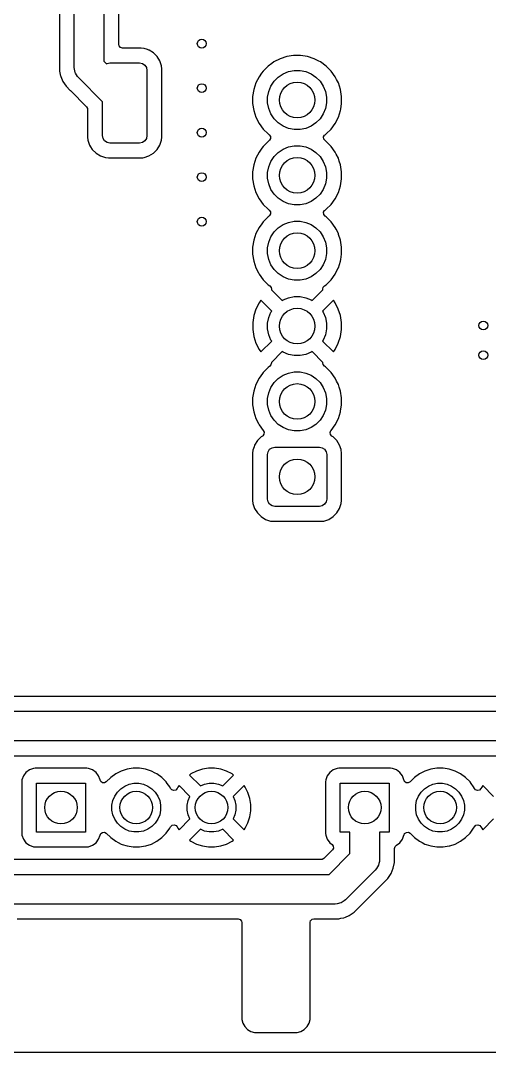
# Model space of a CAD drawing. Extents: x 103 to 241, y -131 to -73.
# Drawn here: x 134.39 to 150.2, y -131.5 to -96.72 of the extents above; entities that cross this region are included whole.
import ezdxf

# ---------------------------------------------------------------- set-up
doc = ezdxf.new("R2010")
doc.units = 0
doc.layers.add('BLACK', color=7, linetype='CONTINUOUS')

msp = doc.modelspace()

# ---------------------------------------------------------------- linework, layer by layer
at = {"layer": 'BLACK', "linetype": 'CONTINUOUS'}
for p, q in [((136.2, -98.3), (136.2, -95.593819)), ((137.2, -95.593819), (137.2, -98.092893)), ((135.6995, -95.949896), (135.6995, -98.398541)), ((137.7005, -97.5255), (137.7005, -95.949896)), ((137.711706, -97.577011), (137.7005, -97.5255)), ((137.757461, -97.629815), (137.711706, -97.577011)), ((137.8245, -97.6495), (137.757461, -97.629815)), ((138.450009, -97.6495), (137.8245, -97.6495)), ((138.450016, -97.6495), (138.450009, -97.6495)), ((138.552795, -97.66), (138.450016, -97.6495)), ((138.552797, -97.660001), (138.552795, -97.66)), ((138.671055, -97.699188), (138.552797, -97.660001)), ((138.719331, -97.715185), (138.671055, -97.699188)), ((138.719336, -97.715187), (138.719331, -97.715185)), ((138.728173, -97.720638), (138.719336, -97.715187)), ((138.868656, -97.807288), (138.728173, -97.720638)), ((138.992712, -97.931344), (138.868656, -97.807288)), ((139.084814, -98.080666), (138.992712, -97.931344)), ((143.141495, -98.009431), (142.931058, -98.116655)), ((143.366123, -97.936444), (143.141495, -98.009431)), ((143.599395, -97.899498), (143.366123, -97.936444)), ((143.5994, -97.899498), (143.599395, -97.899498)), ((143.835584, -97.899498), (143.5994, -97.899498)), ((143.835589, -97.899498), (143.835584, -97.899498)), ((144.06886, -97.936444), (143.835589, -97.899498)), ((144.293488, -98.009431), (144.06886, -97.936444)), ((144.455003, -98.091728), (144.293488, -98.009431)), ((135.6995, -98.398541), (135.704472, -98.423535)), ((136.204277, -98.365247), (136.2, -98.3)), ((136.204277, -98.365263), (136.204277, -98.365247)), ((136.233317, -98.473642), (136.204277, -98.365263)), ((137.2, -98.092893), (137.287428, -98.180322)), ((137.287428, -98.180322), (137.304329, -98.16903)), ((137.304329, -98.16903), (137.4, -98.15)), ((137.4, -98.15), (138.4, -98.15)), ((138.4, -98.15), (138.495671, -98.16903)), ((138.495671, -98.16903), (138.576777, -98.223223)), ((138.576777, -98.223223), (138.63097, -98.304329)), ((138.63097, -98.304329), (138.65, -98.4)), ((138.65, -98.4), (138.65, -100.6)), ((139.139999, -98.247203), (139.084814, -98.080666)), ((139.150499, -98.349992), (139.139999, -98.247203)), ((139.150499, -99.2819), (139.150499, -98.349992)), ((142.739979, -98.255483), (142.572977, -98.422485)), ((142.73998, -98.255483), (142.739979, -98.255483)), ((142.739982, -98.255481), (142.73998, -98.255483)), ((142.858551, -98.169335), (142.739982, -98.255481)), ((142.931058, -98.116655), (142.858551, -98.169335)), ((143.427207, -98.443058), (143.619475, -98.404813)), ((143.619475, -98.404813), (143.815509, -98.404813)), ((143.815509, -98.404813), (144.007777, -98.443058)), ((144.503925, -98.116655), (144.455003, -98.091728)), ((144.695002, -98.255481), (144.503925, -98.116655)), ((144.862009, -98.422488), (144.695002, -98.255481)), ((135.704472, -98.423535), (135.737949, -98.591836)), ((135.737949, -98.591836), (135.741538, -98.6005)), ((135.741538, -98.6005), (135.745719, -98.610596)), ((135.745719, -98.610596), (135.745721, -98.610601)), ((135.745721, -98.610601), (135.813366, -98.773911)), ((136.23806, -98.491342), (136.233317, -98.473642)), ((136.303323, -98.604381), (136.23806, -98.491342)), ((136.303338, -98.604396), (136.303323, -98.604381)), ((136.346447, -98.653553), (136.303338, -98.604396)), ((137.15, -99.457106), (136.346447, -98.653553)), ((142.434149, -98.613564), (142.326925, -98.824001)), ((142.520492, -98.494724), (142.434149, -98.613564)), ((142.572975, -98.422488), (142.520492, -98.494724)), ((142.572977, -98.422486), (142.572975, -98.422488)), ((142.572977, -98.422485), (142.572977, -98.422486)), ((142.944482, -98.765605), (143.083099, -98.626988)), ((143.083099, -98.626988), (143.246095, -98.518077)), ((143.246095, -98.518077), (143.427207, -98.443058)), ((144.007777, -98.443058), (144.188889, -98.518077)), ((144.188889, -98.518077), (144.351885, -98.626988)), ((144.351885, -98.626988), (144.490502, -98.765605)), ((145.000835, -98.613565), (144.862009, -98.422488)), ((145.049177, -98.708442), (145.000835, -98.613565)), ((145.108058, -98.824001), (145.049177, -98.708442)), ((135.813366, -98.773911), (135.813371, -98.77392)), ((135.813371, -98.77392), (135.922859, -98.93778)), ((135.922859, -98.93778), (135.92286, -98.937781)), ((135.92286, -98.937781), (135.922861, -98.937782)), ((135.922861, -98.937782), (136.062218, -99.077139)), ((136.062218, -99.077139), (136.062219, -99.077139)), ((136.062219, -99.077139), (136.069286, -99.084206)), ((136.069286, -99.084206), (136.069285, -99.084206)), ((136.069285, -99.084206), (136.069288, -99.084208)), ((136.069288, -99.084208), (136.613182, -99.628103)), ((142.253938, -99.048629), (142.216992, -99.2819)), ((142.326925, -98.824001), (142.253938, -99.048629)), ((142.760552, -99.109713), (142.835571, -98.928601)), ((142.835571, -98.928601), (142.944482, -98.765605)), ((144.490502, -98.765605), (144.599413, -98.928601)), ((144.599413, -98.928601), (144.674432, -99.109713)), ((145.108058, -98.824003), (145.108058, -98.824001)), ((145.10806, -98.824006), (145.108058, -98.824003)), ((145.143728, -98.933781), (145.10806, -98.824006)), ((145.181045, -99.048629), (145.143728, -98.933781)), ((145.217992, -99.2819), (145.181045, -99.048629)), ((139.1505, -100.650009), (139.150499, -99.2819)), ((142.216992, -99.2819), (142.216992, -99.518095)), ((142.722307, -99.301981), (142.760552, -99.109713)), ((142.722307, -99.498015), (142.722307, -99.301981)), ((144.674432, -99.109713), (144.712677, -99.301981)), ((144.712677, -99.301981), (144.712677, -99.498015)), ((145.217992, -99.518095), (145.217992, -99.2819)), ((136.613182, -99.628103), (136.646666, -99.689424)), ((136.646666, -99.689424), (136.6495, -99.715782)), ((136.6495, -99.715782), (136.6495, -100.650001)), ((137.15, -100.6), (137.15, -99.457106)), ((142.216992, -99.518095), (142.253938, -99.751366)), ((142.253938, -99.751366), (142.326925, -99.975994)), ((142.760552, -99.690283), (142.722307, -99.498015)), ((142.835571, -99.871395), (142.760552, -99.690283)), ((144.674432, -99.690283), (144.599413, -99.871395)), ((144.712677, -99.498015), (144.674432, -99.690283)), ((145.10806, -99.97599), (145.181045, -99.751366)), ((145.181045, -99.751366), (145.187888, -99.70816)), ((145.187888, -99.70816), (145.217992, -99.518095)), ((142.326925, -99.975994), (142.434149, -100.186431)), ((142.944482, -100.034391), (142.835571, -99.871395)), ((143.083099, -100.173008), (142.944482, -100.034391)), ((144.490502, -100.034391), (144.351885, -100.173008)), ((144.599413, -99.871395), (144.490502, -100.034391)), ((145.000835, -100.186431), (145.10806, -99.97599)), ((142.434149, -100.186431), (142.572975, -100.377508)), ((142.572975, -100.377508), (142.739982, -100.544515)), ((143.246095, -100.281919), (143.083099, -100.173008)), ((143.427207, -100.356938), (143.246095, -100.281919)), ((143.619475, -100.395183), (143.427207, -100.356938)), ((143.815509, -100.395183), (143.619475, -100.395183)), ((144.007777, -100.356938), (143.815509, -100.395183)), ((144.188889, -100.281919), (144.007777, -100.356938)), ((144.351885, -100.173008), (144.188889, -100.281919)), ((144.695002, -100.544515), (144.862009, -100.377508)), ((144.862009, -100.377508), (145.000835, -100.186431)), ((136.6495, -100.650001), (136.649501, -100.650019)), ((136.649501, -100.650019), (136.66, -100.752796)), ((136.66, -100.752796), (136.660001, -100.752799)), ((136.660001, -100.752799), (136.715185, -100.919331)), ((137.16903, -100.695671), (137.15, -100.6)), ((137.223223, -100.776777), (137.16903, -100.695671)), ((137.304329, -100.83097), (137.223223, -100.776777)), ((137.4, -100.85), (137.304329, -100.83097)), ((138.495671, -100.83097), (138.4, -100.85)), ((138.576777, -100.776777), (138.495671, -100.83097)), ((138.63097, -100.695671), (138.576777, -100.776777)), ((138.65, -100.6), (138.63097, -100.695671)), ((139.084814, -100.919334), (139.139999, -100.752797)), ((139.139999, -100.752797), (139.1505, -100.650009)), ((142.739985, -100.795484), (142.572983, -100.962486)), ((142.739982, -100.544515), (142.774622, -100.569683)), ((142.739991, -100.795479), (142.739985, -100.795484)), ((142.774624, -100.770316), (142.739991, -100.795479)), ((142.774622, -100.569683), (142.817287, -100.625012)), ((142.79066, -100.756421), (142.774624, -100.770316)), ((142.823266, -100.694626), (142.79066, -100.756421)), ((142.817287, -100.625012), (142.823266, -100.694626)), ((144.611722, -100.645371), (144.644327, -100.583576)), ((144.617701, -100.714985), (144.611722, -100.645371)), ((144.660366, -100.770313), (144.617701, -100.714985)), ((144.644327, -100.583576), (144.66036, -100.569683)), ((144.66036, -100.569683), (144.695002, -100.544515)), ((144.695008, -100.795482), (144.660366, -100.770313)), ((144.862015, -100.962489), (144.695008, -100.795482)), ((136.715185, -100.919331), (136.715187, -100.919336)), ((136.715187, -100.919336), (136.750069, -100.975888)), ((136.750069, -100.975888), (136.807288, -101.068656)), ((136.807288, -101.068656), (136.931344, -101.192712)), ((136.931344, -101.192712), (137.080666, -101.284814)), ((138.4, -100.85), (137.4, -100.85)), ((138.719334, -101.284814), (138.868656, -101.192712)), ((138.868656, -101.192712), (138.992712, -101.068656)), ((138.992712, -101.068656), (139.084814, -100.919334)), ((142.434155, -101.153565), (142.326931, -101.364002)), ((142.527282, -101.025388), (142.434155, -101.153565)), ((142.572981, -100.962489), (142.527282, -101.025388)), ((142.572983, -100.962487), (142.572981, -100.962489)), ((142.572983, -100.962486), (142.572983, -100.962487)), ((142.944488, -101.305606), (143.083105, -101.166989)), ((143.083105, -101.166989), (143.246101, -101.058078)), ((143.246101, -101.058078), (143.427213, -100.983059)), ((143.427213, -100.983059), (143.619481, -100.944814)), ((143.619481, -100.944814), (143.815515, -100.944814)), ((143.815515, -100.944814), (144.007783, -100.983059)), ((144.007783, -100.983059), (144.188895, -101.058078)), ((144.188895, -101.058078), (144.351891, -101.166989)), ((144.351891, -101.166989), (144.490508, -101.305606)), ((145.000841, -101.153566), (144.862015, -100.962489)), ((145.037433, -101.225382), (145.000841, -101.153566)), ((137.080666, -101.284814), (137.247203, -101.339999)), ((137.247203, -101.339999), (137.349991, -101.3505)), ((137.349991, -101.3505), (138.450008, -101.350499)), ((138.450008, -101.350499), (138.450016, -101.350498)), ((138.450016, -101.350498), (138.450019, -101.350498)), ((138.450019, -101.350498), (138.506302, -101.344748)), ((138.506302, -101.344748), (138.552797, -101.339999)), ((138.552797, -101.339999), (138.719334, -101.284814)), ((142.326931, -101.364002), (142.253944, -101.58863)), ((142.760558, -101.649714), (142.835577, -101.468602)), ((142.835577, -101.468602), (142.944488, -101.305606)), ((144.490508, -101.305606), (144.599419, -101.468602)), ((144.599419, -101.468602), (144.674438, -101.649714)), ((145.108064, -101.364002), (145.037433, -101.225382)), ((145.108064, -101.364004), (145.108064, -101.364002)), ((145.108066, -101.364007), (145.108064, -101.364004)), ((145.139891, -101.461953), (145.108066, -101.364007)), ((145.181051, -101.58863), (145.139891, -101.461953)), ((142.253944, -101.58863), (142.216998, -101.821901)), ((142.216998, -101.821901), (142.216998, -102.058096)), ((142.722313, -101.841982), (142.760558, -101.649714)), ((142.722313, -102.038016), (142.722313, -101.841982)), ((144.674438, -101.649714), (144.712683, -101.841982)), ((144.712683, -101.841982), (144.712683, -102.038016)), ((145.217998, -101.821901), (145.181051, -101.58863)), ((145.217998, -102.058096), (145.217998, -101.821901)), ((142.216998, -102.058096), (142.253944, -102.291367)), ((142.760558, -102.230284), (142.722313, -102.038016)), ((142.835577, -102.411396), (142.760558, -102.230284)), ((144.674438, -102.230284), (144.599419, -102.411396)), ((144.712683, -102.038016), (144.674438, -102.230284)), ((145.181051, -102.291367), (145.217998, -102.058096)), ((142.253944, -102.291367), (142.326931, -102.515995)), ((142.326931, -102.515995), (142.434155, -102.726432)), ((142.944488, -102.574392), (142.835577, -102.411396)), ((143.083105, -102.713009), (142.944488, -102.574392)), ((144.490508, -102.574392), (144.351891, -102.713009)), ((144.599419, -102.411396), (144.490508, -102.574392)), ((145.000841, -102.726432), (145.108066, -102.515991)), ((145.108066, -102.515991), (145.181051, -102.291367)), ((142.434155, -102.726432), (142.572981, -102.917509)), ((142.572981, -102.917509), (142.739988, -103.084516)), ((143.246101, -102.82192), (143.083105, -102.713009)), ((143.427213, -102.896939), (143.246101, -102.82192)), ((143.619481, -102.935184), (143.427213, -102.896939)), ((144.007783, -102.896939), (143.815515, -102.935184)), ((144.188895, -102.82192), (144.007783, -102.896939)), ((144.351891, -102.713009), (144.188895, -102.82192)), ((144.695008, -103.084516), (144.862015, -102.917509)), ((144.862015, -102.917509), (145.000841, -102.726432)), ((142.739988, -103.084516), (142.774624, -103.109681)), ((142.774624, -103.109681), (142.817289, -103.16501)), ((142.823268, -103.234624), (142.790662, -103.296419)), ((142.817289, -103.16501), (142.823268, -103.234624)), ((143.815515, -102.935184), (143.619481, -102.935184)), ((144.611726, -103.185373), (144.644332, -103.123578)), ((144.617705, -103.254986), (144.611726, -103.185373)), ((144.660369, -103.310316), (144.617705, -103.254986)), ((144.644332, -103.123578), (144.660367, -103.109683)), ((144.660367, -103.109683), (144.695008, -103.084516)), ((142.524907, -103.568656), (142.434154, -103.693565)), ((142.57298, -103.502489), (142.524907, -103.568656)), ((142.572982, -103.502487), (142.57298, -103.502489)), ((142.739984, -103.335484), (142.572982, -103.502486)), ((142.572982, -103.502486), (142.572982, -103.502487)), ((142.73999, -103.335479), (142.739984, -103.335484)), ((142.774626, -103.310314), (142.73999, -103.335479)), ((142.790662, -103.296419), (142.774626, -103.310314)), ((143.083104, -103.706989), (143.2461, -103.598078)), ((143.2461, -103.598078), (143.427212, -103.523059)), ((143.427212, -103.523059), (143.61948, -103.484814)), ((143.61948, -103.484814), (143.815514, -103.484814)), ((143.815514, -103.484814), (144.007782, -103.523059)), ((144.007782, -103.523059), (144.188894, -103.598078)), ((144.188894, -103.598078), (144.35189, -103.706989)), ((144.695007, -103.335482), (144.660369, -103.310316)), ((144.862014, -103.502489), (144.695007, -103.335482)), ((145.00084, -103.693566), (144.862014, -103.502489)), ((142.32693, -103.904002), (142.253943, -104.12863)), ((142.434154, -103.693565), (142.32693, -103.904002)), ((142.835576, -104.008602), (142.944487, -103.845606)), ((142.944487, -103.845606), (143.083104, -103.706989)), ((144.35189, -103.706989), (144.490507, -103.845606)), ((144.490507, -103.845606), (144.599418, -104.008602)), ((145.029604, -103.750019), (145.00084, -103.693566)), ((145.108063, -103.904002), (145.029604, -103.750019)), ((145.108063, -103.904004), (145.108063, -103.904002)), ((145.108065, -103.904007), (145.108063, -103.904004)), ((145.116947, -103.931344), (145.108065, -103.904007)), ((145.18105, -104.12863), (145.116947, -103.931344)), ((142.253943, -104.12863), (142.216997, -104.361901)), ((142.722312, -104.381982), (142.760557, -104.189714)), ((142.760557, -104.189714), (142.835576, -104.008602)), ((144.599418, -104.008602), (144.674437, -104.189714)), ((144.674437, -104.189714), (144.712682, -104.381982)), ((145.217997, -104.361901), (145.18105, -104.12863)), ((142.216997, -104.361901), (142.216997, -104.598096)), ((142.216997, -104.598096), (142.253943, -104.831367)), ((142.722312, -104.578016), (142.722312, -104.381982)), ((142.760557, -104.770284), (142.722312, -104.578016)), ((144.712682, -104.578016), (144.674437, -104.770284)), ((144.712682, -104.381982), (144.712682, -104.578016)), ((145.189645, -104.777103), (145.217997, -104.598096)), ((145.217997, -104.598096), (145.217997, -104.361901)), ((142.253943, -104.831367), (142.32693, -105.055995)), ((142.835576, -104.951396), (142.760557, -104.770284)), ((142.944487, -105.114392), (142.835576, -104.951396)), ((144.599418, -104.951396), (144.490507, -105.114392)), ((144.674437, -104.770284), (144.599418, -104.951396)), ((145.108065, -105.055991), (145.18105, -104.831367)), ((145.18105, -104.831367), (145.189645, -104.777103)), ((142.32693, -105.055995), (142.4123, -105.223541)), ((142.4123, -105.223541), (142.434154, -105.266432)), ((142.434154, -105.266432), (142.57298, -105.457509)), ((143.083104, -105.253009), (142.944487, -105.114392)), ((143.2461, -105.36192), (143.083104, -105.253009)), ((143.427212, -105.436939), (143.2461, -105.36192)), ((144.188894, -105.36192), (144.007782, -105.436939)), ((144.35189, -105.253009), (144.188894, -105.36192)), ((144.490507, -105.114392), (144.35189, -105.253009)), ((144.862014, -105.457509), (145.00084, -105.266432)), ((145.00084, -105.266432), (145.107019, -105.058043)), ((145.107019, -105.058043), (145.108063, -105.055995)), ((145.108063, -105.055994), (145.108065, -105.055991)), ((145.108063, -105.055995), (145.108063, -105.055994)), ((142.57298, -105.457509), (142.739987, -105.624516)), ((142.739987, -105.624516), (142.73999, -105.624518)), ((142.73999, -105.624518), (142.799207, -105.667542)), ((142.799207, -105.667542), (142.841873, -105.722872)), ((143.61948, -105.475184), (143.427212, -105.436939)), ((143.815514, -105.475184), (143.61948, -105.475184)), ((144.007782, -105.436939), (143.815514, -105.475184)), ((144.585043, -105.777596), (144.599407, -105.709219)), ((144.599407, -105.709219), (144.635774, -105.667551)), ((144.635774, -105.667551), (144.695007, -105.624516)), ((144.695007, -105.624516), (144.862014, -105.457509)), ((142.841873, -105.722872), (142.84994, -105.777588)), ((142.84994, -105.777588), (142.848385, -105.79734)), ((142.848385, -105.79734), (143.211943, -106.160898)), ((143.427207, -106.06306), (143.619475, -106.024815)), ((143.619475, -106.024815), (143.815509, -106.024815)), ((143.815509, -106.024815), (144.007777, -106.06306)), ((144.223039, -106.160897), (144.586596, -105.797341)), ((144.586596, -105.797341), (144.585043, -105.777596)), ((142.434576, -106.23383), (142.327389, -106.444197)), ((142.494832, -106.150894), (142.434576, -106.23383)), ((142.85839, -106.514452), (142.494832, -106.150894)), ((143.211943, -106.160898), (143.246095, -106.138079)), ((143.246095, -106.138079), (143.427207, -106.06306)), ((144.007777, -106.06306), (144.188889, -106.138079)), ((144.188889, -106.138079), (144.223039, -106.160897)), ((144.94015, -106.150893), (144.576592, -106.51445)), ((144.94015, -106.150894), (144.94015, -106.150893)), ((145.000406, -106.233828), (144.94015, -106.150894)), ((145.107594, -106.444197), (145.000406, -106.233828)), ((142.254426, -106.668752), (142.217492, -106.901947)), ((142.327389, -106.444197), (142.254426, -106.668752)), ((142.722307, -106.921983), (142.760552, -106.729715)), ((142.760552, -106.729715), (142.835571, -106.548603)), ((142.835571, -106.548603), (142.85839, -106.514452)), ((144.576592, -106.51445), (144.599413, -106.548603)), ((144.599413, -106.548603), (144.674432, -106.729715)), ((144.674432, -106.729715), (144.712677, -106.921983)), ((145.180557, -106.668752), (145.107594, -106.444197)), ((145.217492, -106.901947), (145.180557, -106.668752)), ((142.217492, -106.901947), (142.217492, -107.138052)), ((142.722307, -107.118017), (142.722307, -106.921983)), ((144.712677, -106.921983), (144.712677, -107.118017)), ((145.217492, -107.138052), (145.217492, -106.901947)), ((142.217492, -107.138052), (142.254426, -107.371247)), ((142.254426, -107.371247), (142.327389, -107.595802)), ((142.760552, -107.310285), (142.722307, -107.118017)), ((142.835571, -107.491397), (142.760552, -107.310285)), ((144.674432, -107.310285), (144.599413, -107.491397)), ((144.712677, -107.118017), (144.674432, -107.310285)), ((145.107594, -107.595802), (145.180557, -107.371247)), ((145.180557, -107.371247), (145.217492, -107.138052)), ((142.327389, -107.595802), (142.434579, -107.806174)), ((142.494832, -107.889105), (142.858389, -107.525547)), ((142.858389, -107.525547), (142.835571, -107.491397)), ((144.599413, -107.491397), (144.576593, -107.525548)), ((144.576593, -107.525548), (144.94015, -107.889105)), ((145.00041, -107.806163), (145.107594, -107.595802)), ((142.434579, -107.806174), (142.49483, -107.889104)), ((142.49483, -107.889104), (142.494832, -107.889105)), ((143.211942, -107.8791), (142.848385, -108.242658)), ((143.246095, -107.901921), (143.211942, -107.8791)), ((143.427207, -107.97694), (143.246095, -107.901921)), ((143.619475, -108.015185), (143.427207, -107.97694)), ((143.815509, -108.015185), (143.619475, -108.015185)), ((144.007777, -107.97694), (143.815509, -108.015185)), ((144.188889, -107.901921), (144.007777, -107.97694)), ((144.22304, -107.879101), (144.188889, -107.901921)), ((144.586596, -108.242657), (144.22304, -107.879101)), ((144.94015, -107.889104), (145.000406, -107.806169)), ((144.94015, -107.889105), (144.94015, -107.889104)), ((145.000406, -107.806169), (145.00041, -107.806163)), ((142.739987, -108.415481), (142.572982, -108.582486)), ((142.799209, -108.372454), (142.739987, -108.415481)), ((142.835575, -108.330786), (142.799209, -108.372454)), ((142.84994, -108.262409), (142.835575, -108.330786)), ((142.848385, -108.242658), (142.84994, -108.262409)), ((144.585043, -108.2624), (144.586596, -108.242657)), ((144.593109, -108.317116), (144.585043, -108.2624)), ((144.635774, -108.372446), (144.593109, -108.317116)), ((144.671332, -108.398281), (144.635774, -108.372446)), ((144.695007, -108.415482), (144.671332, -108.398281)), ((144.862014, -108.582489), (144.695007, -108.415482)), ((142.434154, -108.773565), (142.32693, -108.984002)), ((142.54514, -108.620808), (142.434154, -108.773565)), ((142.57298, -108.582489), (142.54514, -108.620808)), ((142.572982, -108.582487), (142.57298, -108.582489)), ((142.572982, -108.582486), (142.572982, -108.582487)), ((142.944487, -108.925606), (143.083104, -108.786989)), ((143.083104, -108.786989), (143.2461, -108.678078)), ((143.2461, -108.678078), (143.427212, -108.603059)), ((143.427212, -108.603059), (143.61948, -108.564814)), ((143.61948, -108.564814), (143.815514, -108.564814)), ((143.815514, -108.564814), (144.007782, -108.603059)), ((144.007782, -108.603059), (144.188894, -108.678078)), ((144.188894, -108.678078), (144.35189, -108.786989)), ((144.35189, -108.786989), (144.490507, -108.925606)), ((145.00084, -108.773566), (144.862014, -108.582489)), ((145.051499, -108.87299), (145.00084, -108.773566)), ((142.32693, -108.984002), (142.253943, -109.20863)), ((142.760557, -109.269714), (142.835576, -109.088602)), ((142.835576, -109.088602), (142.944487, -108.925606)), ((144.490507, -108.925606), (144.599418, -109.088602)), ((144.599418, -109.088602), (144.674437, -109.269714)), ((145.108063, -108.984002), (145.051499, -108.87299)), ((145.108063, -108.984004), (145.108063, -108.984002)), ((145.108065, -108.984007), (145.108063, -108.984004)), ((145.139472, -109.080668), (145.108065, -108.984007)), ((145.18105, -109.20863), (145.139472, -109.080668)), ((142.253943, -109.20863), (142.216997, -109.441901)), ((142.216997, -109.441901), (142.216997, -109.678096)), ((142.722312, -109.461982), (142.760557, -109.269714)), ((142.722312, -109.658016), (142.722312, -109.461982)), ((144.674437, -109.269714), (144.712682, -109.461982)), ((144.712682, -109.461982), (144.712682, -109.658016)), ((145.217997, -109.441901), (145.18105, -109.20863)), ((145.217997, -109.678096), (145.217997, -109.441901)), ((142.216997, -109.678096), (142.253943, -109.911367)), ((142.760557, -109.850284), (142.722312, -109.658016)), ((142.835576, -110.031396), (142.760557, -109.850284)), ((144.674437, -109.850284), (144.599418, -110.031396)), ((144.712682, -109.658016), (144.674437, -109.850284)), ((145.18105, -109.911367), (145.185327, -109.884362)), ((145.185327, -109.884362), (145.217997, -109.678096)), ((142.253943, -109.911367), (142.32693, -110.135995)), ((142.32693, -110.135995), (142.410241, -110.2995)), ((142.944487, -110.194392), (142.835576, -110.031396)), ((143.083104, -110.333009), (142.944487, -110.194392)), ((144.490507, -110.194392), (144.35189, -110.333009)), ((144.599418, -110.031396), (144.490507, -110.194392)), ((145.00084, -110.346432), (145.108065, -110.135991)), ((145.108065, -110.135991), (145.18105, -109.911367)), ((142.410241, -110.2995), (142.434154, -110.346432)), ((142.434154, -110.346432), (142.57298, -110.537509)), ((142.57298, -110.537509), (142.572986, -110.537515)), ((142.572986, -110.537515), (142.576144, -110.541213)), ((142.576144, -110.541213), (142.574361, -110.542735)), ((142.574361, -110.542735), (142.603223, -110.59559)), ((143.2461, -110.44192), (143.083104, -110.333009)), ((143.427212, -110.516939), (143.2461, -110.44192)), ((143.61948, -110.555184), (143.427212, -110.516939)), ((143.815514, -110.555184), (143.61948, -110.555184)), ((144.007782, -110.516939), (143.815514, -110.555184)), ((144.188894, -110.44192), (144.007782, -110.516939)), ((144.35189, -110.333009), (144.188894, -110.44192)), ((144.829894, -110.606575), (144.857738, -110.542493)), ((144.857738, -110.542493), (144.858878, -110.541248)), ((144.858845, -110.54122), (144.862008, -110.537515)), ((144.858878, -110.541248), (144.858845, -110.54122)), ((144.862008, -110.537514), (144.862014, -110.537509)), ((144.862008, -110.537515), (144.862008, -110.537514)), ((144.862014, -110.537509), (145.00084, -110.346432)), ((142.374786, -110.881341), (142.282684, -111.030662)), ((142.498841, -110.757286), (142.374786, -110.881341)), ((142.547155, -110.727486), (142.498841, -110.757286)), ((142.556367, -110.721215), (142.547155, -110.727486)), ((142.598239, -110.665282), (142.556367, -110.721215)), ((142.603223, -110.59559), (142.598239, -110.665282)), ((144.841115, -110.675538), (144.829894, -110.606575)), ((144.887839, -110.727486), (144.841115, -110.675538)), ((144.936152, -110.757286), (144.887839, -110.727486)), ((144.936153, -110.757287), (144.936152, -110.757286)), ((145.060209, -110.881343), (144.936153, -110.757287)), ((145.152311, -111.030665), (145.060209, -110.881343)), ((142.227497, -111.197203), (142.216997, -111.299982)), ((142.227498, -111.197203), (142.227497, -111.197203)), ((142.26379, -111.087681), (142.227498, -111.197202)), ((142.227498, -111.197202), (142.227498, -111.197203)), ((142.282682, -111.030667), (142.26379, -111.087681)), ((142.282684, -111.030662), (142.282682, -111.030667)), ((142.717497, -111.349999), (142.736527, -111.254328)), ((142.736527, -111.254328), (142.79072, -111.173222)), ((142.79072, -111.173222), (142.871826, -111.119029)), ((142.871826, -111.119029), (142.967497, -111.099999)), ((142.967497, -111.099999), (144.467497, -111.099999)), ((144.467497, -111.099999), (144.563168, -111.119029)), ((144.563168, -111.119029), (144.644274, -111.173222)), ((144.644274, -111.173222), (144.698467, -111.254328)), ((144.698467, -111.254328), (144.717497, -111.349999)), ((145.202241, -111.181344), (145.152311, -111.030665)), ((145.207495, -111.197199), (145.202241, -111.181344)), ((145.207496, -111.197202), (145.207495, -111.197199)), ((145.217036, -111.290597), (145.207496, -111.197202)), ((142.216997, -111.299982), (142.216997, -112.9)), ((142.717497, -112.849999), (142.717497, -111.349999)), ((144.717497, -111.349999), (144.717497, -112.849999)), ((145.217996, -111.299991), (145.217036, -111.290597)), ((145.217997, -112.900008), (145.217996, -111.299991)), ((142.216997, -112.9), (142.216998, -112.900017)), ((142.216998, -112.900017), (142.227497, -113.002795)), ((142.227497, -113.002795), (142.227498, -113.002798)), ((142.227498, -113.002798), (142.259874, -113.1005)), ((142.736527, -112.94567), (142.717497, -112.849999)), ((142.79072, -113.026776), (142.736527, -112.94567)), ((144.698467, -112.94567), (144.644274, -113.026776)), ((144.717497, -112.849999), (144.698467, -112.94567)), ((145.152311, -113.169333), (145.207496, -113.002796)), ((145.207496, -113.002796), (145.217997, -112.900008)), ((142.259874, -113.1005), (142.282683, -113.169333)), ((142.282683, -113.169333), (142.374785, -113.318655)), ((142.374785, -113.318655), (142.498841, -113.442711)), ((142.871826, -113.080969), (142.79072, -113.026776)), ((142.967497, -113.099999), (142.871826, -113.080969)), ((144.467497, -113.099999), (142.967497, -113.099999)), ((144.563168, -113.080969), (144.467497, -113.099999)), ((144.644274, -113.026776), (144.563168, -113.080969)), ((144.936153, -113.442711), (145.060209, -113.318655)), ((145.060209, -113.318655), (145.152311, -113.169333)), ((142.498841, -113.442711), (142.648163, -113.534813)), ((142.648163, -113.534813), (142.8147, -113.589998)), ((142.8147, -113.589998), (142.917488, -113.600499)), ((142.917488, -113.600499), (144.517505, -113.600498)), ((144.517505, -113.600498), (144.620294, -113.589998)), ((144.620294, -113.589998), (144.786831, -113.534813)), ((144.786831, -113.534813), (144.936153, -113.442711)), ((153.598541, -119.4995), (130.921459, -119.4995)), ((131.02, -120), (153.5, -120)), ((153.292894, -121), (131.227107, -121)), ((131.485783, -121.5005), (153.034218, -121.5005)), ((134.682664, -121.981206), (134.567455, -122.067452)), ((134.682671, -121.981202), (134.682664, -121.981206)), ((134.817516, -121.930908), (134.682671, -121.981202)), ((134.877123, -121.924501), (134.817516, -121.930908)), ((134.877129, -121.9245), (134.877123, -121.924501)), ((136.622864, -121.9245), (134.877129, -121.9245)), ((136.622873, -121.9245), (136.622864, -121.9245)), ((136.622881, -121.9245), (136.622873, -121.9245)), ((136.622883, -121.924501), (136.622881, -121.9245)), ((136.682483, -121.930908), (136.622883, -121.924501)), ((136.817328, -121.981202), (136.682482, -121.930908)), ((136.682482, -121.930908), (136.682483, -121.930908)), ((136.817335, -121.981206), (136.817328, -121.981202)), ((136.932544, -122.067452), (136.817335, -121.981206)), ((137.781179, -122.021612), (137.595285, -122.11633)), ((137.97961, -121.957137), (137.781179, -122.021612)), ((138.185676, -121.9245), (137.97961, -121.957137)), ((138.185681, -121.9245), (138.185676, -121.9245)), ((138.394319, -121.9245), (138.185681, -121.9245)), ((138.394324, -121.9245), (138.394319, -121.9245)), ((138.600389, -121.957137), (138.394324, -121.9245)), ((138.79882, -122.021612), (138.600389, -121.957137)), ((138.930687, -122.088802), (138.79882, -122.021612)), ((140.321372, -122.022075), (140.135552, -122.116757)), ((140.519727, -121.957626), (140.321372, -122.022075)), ((140.725721, -121.925), (140.519727, -121.957626)), ((140.934279, -121.925), (140.725721, -121.925)), ((141.140272, -121.957626), (140.934279, -121.925)), ((141.338627, -122.022075), (141.140272, -121.957626)), ((141.524451, -122.116759), (141.338627, -122.022075)), ((144.932664, -121.981206), (144.817455, -122.067452)), ((144.932671, -121.981202), (144.932664, -121.981206)), ((145.067516, -121.930908), (144.932671, -121.981202)), ((145.127123, -121.924501), (145.067516, -121.930908)), ((145.127129, -121.9245), (145.127123, -121.924501)), ((146.872864, -121.9245), (145.127129, -121.9245)), ((146.872873, -121.9245), (146.872864, -121.9245)), ((146.872881, -121.9245), (146.872873, -121.9245)), ((146.872883, -121.924501), (146.872881, -121.9245)), ((146.932483, -121.930908), (146.872883, -121.924501)), ((147.067328, -121.981202), (146.932482, -121.930908)), ((146.932482, -121.930908), (146.932483, -121.930908)), ((147.067335, -121.981206), (147.067328, -121.981202)), ((147.182544, -122.067452), (147.067335, -121.981206)), ((148.031179, -122.021612), (147.845285, -122.11633)), ((148.22961, -121.957137), (148.031179, -122.021612)), ((148.435676, -121.9245), (148.22961, -121.957137)), ((148.435681, -121.9245), (148.435676, -121.9245)), ((148.644319, -121.9245), (148.435681, -121.9245)), ((148.644324, -121.9245), (148.644319, -121.9245)), ((148.850389, -121.957137), (148.644324, -121.9245)), ((149.04882, -122.021612), (148.850389, -121.957137)), ((149.180687, -122.088802), (149.04882, -122.021612)), ((134.424501, -122.377116), (134.4245, -122.377135)), ((134.4245, -122.377135), (134.4245, -124.12287)), ((134.430908, -122.317517), (134.424501, -122.377116)), ((134.481202, -122.182671), (134.430908, -122.317517)), ((134.481206, -122.182664), (134.481202, -122.182671)), ((134.567452, -122.067455), (134.481206, -122.182664)), ((134.567455, -122.067452), (134.567452, -122.067455)), ((136.932547, -122.067455), (136.932544, -122.067452)), ((137.018793, -122.182664), (136.932547, -122.067455)), ((137.018797, -122.182671), (137.018793, -122.182664)), ((137.069092, -122.31752), (137.018797, -122.182671)), ((137.070876, -122.325068), (137.069092, -122.31752)), ((137.073515, -122.324444), (137.070876, -122.325068)), ((137.092478, -122.372662), (137.073515, -122.324444)), ((137.148411, -122.414534), (137.092478, -122.372662)), ((137.279426, -122.386034), (137.218103, -122.419518)), ((137.426496, -122.238964), (137.279426, -122.386034)), ((137.595285, -122.11633), (137.426496, -122.238964)), ((138.984714, -122.11633), (138.930687, -122.088802)), ((139.153505, -122.238965), (138.984714, -122.11633)), ((139.301035, -122.386495), (139.153505, -122.238965)), ((139.337334, -122.436456), (139.301035, -122.386495)), ((140.135552, -122.116757), (140.08618, -122.152627)), ((140.08618, -122.152627), (140.451613, -122.518059)), ((141.208386, -122.518059), (141.573819, -122.152627)), ((141.573819, -122.152627), (141.524451, -122.116759)), ((144.674501, -122.377116), (144.6745, -122.377135)), ((144.6745, -122.377135), (144.6745, -124.12287)), ((144.680908, -122.317517), (144.674501, -122.377116)), ((144.731202, -122.182671), (144.680908, -122.317517)), ((144.731206, -122.182664), (144.731202, -122.182671)), ((144.817452, -122.067455), (144.731206, -122.182664)), ((144.817455, -122.067452), (144.817452, -122.067455)), ((147.182547, -122.067455), (147.182544, -122.067452)), ((147.268793, -122.182664), (147.182547, -122.067455)), ((147.268797, -122.182671), (147.268793, -122.182664)), ((147.319092, -122.31752), (147.268797, -122.182671)), ((147.320876, -122.325068), (147.319092, -122.31752)), ((147.323515, -122.324444), (147.320876, -122.325068)), ((147.342478, -122.372662), (147.323515, -122.324444)), ((147.398411, -122.414534), (147.342478, -122.372662)), ((147.529426, -122.386034), (147.468103, -122.419518)), ((147.676496, -122.238964), (147.529426, -122.386034)), ((147.845285, -122.11633), (147.676496, -122.238964)), ((149.234714, -122.11633), (149.180687, -122.088802)), ((149.403505, -122.238965), (149.234714, -122.11633)), ((149.551035, -122.386495), (149.403505, -122.238965)), ((149.587334, -122.436456), (149.551035, -122.386495)), ((134.925, -124.075), (134.925, -122.425)), ((134.925, -122.425), (136.575, -122.425)), ((136.575, -122.425), (136.575, -124.075)), ((137.218103, -122.419518), (137.148411, -122.414534)), ((137.562415, -122.861098), (137.652266, -122.726626)), ((137.652266, -122.726626), (137.766626, -122.612266)), ((137.766626, -122.612266), (137.901098, -122.522415)), ((137.901098, -122.522415), (138.050515, -122.460524)), ((138.050515, -122.460524), (138.209136, -122.428973)), ((138.209136, -122.428973), (138.370864, -122.428973)), ((138.370864, -122.428973), (138.529485, -122.460524)), ((138.529485, -122.460524), (138.678902, -122.522415)), ((138.678902, -122.522415), (138.813374, -122.612266)), ((138.813374, -122.612266), (138.927734, -122.726626)), ((138.927734, -122.726626), (139.017585, -122.861098)), ((139.423671, -122.555287), (139.337334, -122.436456)), ((139.449796, -122.606561), (139.423671, -122.555287)), ((139.488834, -122.651615), (139.449796, -122.606561)), ((139.554969, -122.674153), (139.488834, -122.651615)), ((139.62279, -122.657358), (139.554969, -122.674153)), ((139.670765, -122.606563), (139.62279, -122.657358)), ((139.696755, -122.555555), (139.670765, -122.606563)), ((139.732627, -122.50618), (139.696755, -122.555555)), ((140.098059, -122.871612), (139.732627, -122.50618)), ((140.451613, -122.518059), (140.590515, -122.460524)), ((140.590515, -122.460524), (140.749136, -122.428973)), ((140.749136, -122.428973), (140.910864, -122.428973)), ((140.910864, -122.428973), (141.069485, -122.460524)), ((141.069485, -122.460524), (141.208386, -122.518059)), ((141.927371, -122.506179), (141.561939, -122.87161)), ((141.927372, -122.50618), (141.927371, -122.506179)), ((141.963236, -122.555543), (141.927372, -122.50618)), ((141.963244, -122.555556), (141.963236, -122.555543)), ((142.057924, -122.741372), (141.963244, -122.555556)), ((142.122373, -122.939727), (142.057924, -122.741372)), ((145.175, -124.075), (145.175, -122.425)), ((145.175, -122.425), (146.825, -122.425)), ((146.825, -122.425), (146.825, -124.075)), ((147.468103, -122.419518), (147.398411, -122.414534)), ((147.812415, -122.861098), (147.902266, -122.726626)), ((147.902266, -122.726626), (148.016626, -122.612266)), ((148.016626, -122.612266), (148.151098, -122.522415)), ((148.151098, -122.522415), (148.300515, -122.460524)), ((148.300515, -122.460524), (148.459136, -122.428973)), ((148.459136, -122.428973), (148.620864, -122.428973)), ((148.620864, -122.428973), (148.779485, -122.460524)), ((148.779485, -122.460524), (148.928902, -122.522415)), ((148.928902, -122.522415), (149.063374, -122.612266)), ((149.063374, -122.612266), (149.177734, -122.726626)), ((149.177734, -122.726626), (149.267585, -122.861098)), ((149.673671, -122.555287), (149.587334, -122.436456)), ((149.699796, -122.606561), (149.673671, -122.555287)), ((149.738834, -122.651615), (149.699796, -122.606561)), ((149.804969, -122.674153), (149.738834, -122.651615)), ((149.87279, -122.657358), (149.804969, -122.674153)), ((149.920765, -122.606563), (149.87279, -122.657358)), ((149.946755, -122.555555), (149.920765, -122.606563)), ((149.982627, -122.50618), (149.946755, -122.555555)), ((150.348059, -122.871612), (149.982627, -122.50618)), ((137.468973, -123.169136), (137.500524, -123.010515)), ((137.500524, -123.010515), (137.562415, -122.861098)), ((139.017585, -122.861098), (139.079476, -123.010515)), ((139.079476, -123.010515), (139.111027, -123.169136)), ((140.008973, -123.169136), (140.040524, -123.010515)), ((140.040524, -123.010515), (140.098059, -122.871612)), ((141.561939, -122.87161), (141.619476, -123.010515)), ((141.619476, -123.010515), (141.651027, -123.169136)), ((142.155, -123.14572), (142.122373, -122.939727)), ((147.718973, -123.169136), (147.750524, -123.010515)), ((147.750524, -123.010515), (147.812415, -122.861098)), ((149.267585, -122.861098), (149.329476, -123.010515)), ((149.329476, -123.010515), (149.361027, -123.169136)), ((137.468973, -123.330864), (137.468973, -123.169136)), ((137.500524, -123.489485), (137.468973, -123.330864)), ((139.111027, -123.330864), (139.079476, -123.489485)), ((139.111027, -123.169136), (139.111027, -123.330864)), ((140.008973, -123.330864), (140.008973, -123.169136)), ((140.040524, -123.489485), (140.008973, -123.330864)), ((141.651027, -123.330864), (141.619476, -123.489485)), ((141.651027, -123.169136), (141.651027, -123.330864)), ((142.122373, -123.560272), (142.155, -123.354279)), ((142.155, -123.354279), (142.155, -123.14572)), ((147.718973, -123.330864), (147.718973, -123.169136)), ((147.750524, -123.489485), (147.718973, -123.330864)), ((149.361027, -123.330864), (149.329476, -123.489485)), ((149.361027, -123.169136), (149.361027, -123.330864)), ((137.562415, -123.638902), (137.500524, -123.489485)), ((137.652266, -123.773374), (137.562415, -123.638902)), ((137.766626, -123.887734), (137.652266, -123.773374)), ((138.927734, -123.773374), (138.813374, -123.887734)), ((139.017585, -123.638902), (138.927734, -123.773374)), ((139.079476, -123.489485), (139.017585, -123.638902)), ((139.732627, -123.993819), (140.098059, -123.628386)), ((140.098059, -123.628386), (140.040524, -123.489485)), ((141.619476, -123.489485), (141.56194, -123.628387)), ((141.56194, -123.628387), (141.927371, -123.993818)), ((141.96324, -123.944451), (142.057924, -123.758627)), ((142.057924, -123.758627), (142.122373, -123.560272)), ((147.812415, -123.638902), (147.750524, -123.489485)), ((147.902266, -123.773374), (147.812415, -123.638902)), ((148.016626, -123.887734), (147.902266, -123.773374)), ((149.177734, -123.773374), (149.063374, -123.887734)), ((149.267585, -123.638902), (149.177734, -123.773374)), ((149.329476, -123.489485), (149.267585, -123.638902)), ((149.982627, -123.993819), (150.348059, -123.628386)), ((134.4245, -124.12287), (134.424501, -124.122876)), ((134.424501, -124.122876), (134.430908, -124.182483)), ((136.575, -124.075), (134.925, -124.075)), ((137.073757, -124.175619), (137.095147, -124.123896)), ((137.095147, -124.123896), (137.152517, -124.084014)), ((137.152517, -124.084014), (137.22234, -124.08148)), ((137.22234, -124.08148), (137.279425, -124.113965)), ((137.279425, -124.113965), (137.426495, -124.261035)), ((137.901098, -123.977585), (137.766626, -123.887734)), ((138.050515, -124.039476), (137.901098, -123.977585)), ((138.209136, -124.071027), (138.050515, -124.039476)), ((138.370864, -124.071027), (138.209136, -124.071027)), ((138.529485, -124.039476), (138.370864, -124.071027)), ((138.678902, -123.977585), (138.529485, -124.039476)), ((138.813374, -123.887734), (138.678902, -123.977585)), ((139.153505, -124.261035), (139.301035, -124.113505)), ((139.301035, -124.113505), (139.42367, -123.944714)), ((139.42367, -123.944714), (139.449796, -123.893437)), ((139.449796, -123.893437), (139.497769, -123.842642)), ((139.497769, -123.842642), (139.56559, -123.825846)), ((139.56559, -123.825846), (139.631725, -123.848383)), ((139.631725, -123.848383), (139.670766, -123.893437)), ((139.670766, -123.893437), (139.696759, -123.944451)), ((139.696759, -123.944451), (139.732627, -123.993818)), ((139.732627, -123.993818), (139.732627, -123.993819)), ((140.451611, -123.981939), (140.086179, -124.347371)), ((140.590515, -124.039476), (140.451611, -123.981939)), ((140.749136, -124.071027), (140.590515, -124.039476)), ((140.910864, -124.071027), (140.749136, -124.071027)), ((141.069485, -124.039476), (140.910864, -124.071027)), ((141.208387, -123.98194), (141.069485, -124.039476)), ((141.573818, -124.347371), (141.208387, -123.98194)), ((141.927371, -123.993818), (141.927372, -123.993818)), ((141.927372, -123.993818), (141.96324, -123.944451)), ((144.6745, -124.12287), (144.674501, -124.122876)), ((144.674501, -124.122876), (144.680908, -124.182483)), ((145.5, -124.075), (145.175, -124.075)), ((145.5, -124.792893), (145.5, -124.075)), ((146.825, -124.075), (146.5, -124.075)), ((146.5, -124.075), (146.5, -125)), ((147.323757, -124.175619), (147.345147, -124.123896)), ((147.345147, -124.123896), (147.402517, -124.084014)), ((147.402517, -124.084014), (147.47234, -124.08148)), ((147.47234, -124.08148), (147.529425, -124.113965)), ((147.529425, -124.113965), (147.676495, -124.261035)), ((148.151098, -123.977585), (148.016626, -123.887734)), ((148.300515, -124.039476), (148.151098, -123.977585)), ((148.459136, -124.071027), (148.300515, -124.039476)), ((148.620864, -124.071027), (148.459136, -124.071027)), ((148.779485, -124.039476), (148.620864, -124.071027)), ((148.928902, -123.977585), (148.779485, -124.039476)), ((149.063374, -123.887734), (148.928902, -123.977585)), ((149.403505, -124.261035), (149.551035, -124.113505)), ((149.551035, -124.113505), (149.67367, -123.944714)), ((149.67367, -123.944714), (149.699796, -123.893437)), ((149.699796, -123.893437), (149.747769, -123.842642)), ((149.747769, -123.842642), (149.81559, -123.825846)), ((149.81559, -123.825846), (149.881725, -123.848383)), ((149.881725, -123.848383), (149.920766, -123.893437)), ((149.920766, -123.893437), (149.946759, -123.944451)), ((149.946759, -123.944451), (149.982627, -123.993818)), ((149.982627, -123.993818), (149.982627, -123.993819)), ((134.430908, -124.182483), (134.481202, -124.317328)), ((134.481202, -124.317328), (134.481206, -124.317335)), ((134.481206, -124.317335), (134.567452, -124.432544)), ((134.567452, -124.432544), (134.567455, -124.432547)), ((134.567455, -124.432547), (134.682664, -124.518793)), ((136.817331, -124.518796), (136.932546, -124.432546)), ((136.932546, -124.432546), (137.018796, -124.317331)), ((137.018796, -124.317331), (137.069091, -124.182483)), ((137.069091, -124.182481), (137.070874, -124.174938)), ((137.069091, -124.182483), (137.069091, -124.182481)), ((137.070874, -124.174938), (137.073757, -124.175619)), ((137.426495, -124.261035), (137.595286, -124.38367)), ((137.595286, -124.38367), (137.681394, -124.427544)), ((137.681394, -124.427544), (137.781179, -124.478387)), ((137.781179, -124.478387), (137.781181, -124.478387)), ((137.781181, -124.478387), (137.781184, -124.478389)), ((137.781184, -124.478389), (137.817658, -124.49024)), ((137.817658, -124.49024), (137.97961, -124.542862)), ((138.617282, -124.537373), (138.798816, -124.478389)), ((138.798816, -124.478389), (138.984714, -124.38367)), ((138.984714, -124.38367), (139.153505, -124.261035)), ((140.086179, -124.347371), (140.08618, -124.347372)), ((140.08618, -124.347372), (140.135543, -124.383236)), ((140.135543, -124.383236), (140.135556, -124.383244)), ((140.135556, -124.383244), (140.321372, -124.477924)), ((140.321372, -124.477924), (140.519727, -124.542373)), ((141.140272, -124.542373), (141.338627, -124.477924)), ((141.338627, -124.477924), (141.524451, -124.38324)), ((141.524451, -124.38324), (141.573818, -124.347372)), ((141.573818, -124.347372), (141.573818, -124.347371)), ((144.680908, -124.182483), (144.731202, -124.317328)), ((144.731202, -124.317328), (144.731206, -124.317335)), ((144.731206, -124.317335), (144.817452, -124.432544)), ((144.817452, -124.432544), (144.817455, -124.432547)), ((144.817455, -124.432547), (144.894522, -124.49024)), ((144.894522, -124.49024), (144.936393, -124.546174)), ((147.067331, -124.518796), (147.182546, -124.432546)), ((147.182546, -124.432546), (147.268796, -124.317331)), ((147.268796, -124.317331), (147.319091, -124.182483)), ((147.319091, -124.182481), (147.320874, -124.174938)), ((147.319091, -124.182483), (147.319091, -124.182481)), ((147.320874, -124.174938), (147.323757, -124.175619)), ((147.676495, -124.261035), (147.845286, -124.38367)), ((147.845286, -124.38367), (147.931394, -124.427544)), ((147.931394, -124.427544), (148.031179, -124.478387)), ((148.031179, -124.478387), (148.031181, -124.478387)), ((148.031181, -124.478387), (148.031184, -124.478389)), ((148.031184, -124.478389), (148.067658, -124.49024)), ((148.067658, -124.49024), (148.22961, -124.542862)), ((148.867282, -124.537373), (149.048816, -124.478389)), ((149.048816, -124.478389), (149.234714, -124.38367)), ((149.234714, -124.38367), (149.403505, -124.261035)), ((134.682664, -124.518793), (134.682671, -124.518797)), ((134.682671, -124.518797), (134.817517, -124.569091)), ((134.817517, -124.569091), (134.817516, -124.569091)), ((134.817516, -124.569091), (134.824444, -124.569835)), ((134.824444, -124.569835), (134.877127, -124.5755)), ((134.877127, -124.5755), (136.622872, -124.575499)), ((136.622872, -124.575499), (136.682483, -124.569091)), ((136.682483, -124.569091), (136.817331, -124.518796)), ((137.97961, -124.542862), (138.185676, -124.5755)), ((138.185676, -124.5755), (138.185681, -124.5755)), ((138.185681, -124.5755), (138.394324, -124.5755)), ((138.394324, -124.5755), (138.600389, -124.542862)), ((138.600389, -124.542862), (138.617282, -124.537373)), ((140.519727, -124.542373), (140.725721, -124.575)), ((140.725721, -124.575), (140.934279, -124.575)), ((140.934279, -124.575), (141.140272, -124.542373)), ((144.907892, -124.677187), (144.621899, -124.963181)), ((144.792894, -125.5), (145.5, -124.792893)), ((144.941377, -124.615865), (144.907892, -124.677187)), ((144.936393, -124.546174), (144.941377, -124.615865)), ((147.0005, -124.628861), (147.020185, -124.561822)), ((147.0005, -124.896323), (147.0005, -124.628861)), ((147.020185, -124.561822), (147.060418, -124.524362)), ((147.060231, -124.524112), (147.062565, -124.522364)), ((147.060418, -124.524362), (147.060231, -124.524112)), ((147.062565, -124.522364), (147.065076, -124.520027)), ((147.065076, -124.520027), (147.067323, -124.518798)), ((147.067323, -124.518798), (147.067331, -124.518796)), ((148.22961, -124.542862), (148.435676, -124.5755)), ((148.435676, -124.5755), (148.435681, -124.5755)), ((148.435681, -124.5755), (148.644324, -124.5755)), ((148.644324, -124.5755), (148.850389, -124.542862)), ((148.850389, -124.542862), (148.867282, -124.537373)), ((144.534218, -124.9995), (112.965783, -124.9995)), ((144.560576, -124.996666), (144.534218, -124.9995)), ((144.621899, -124.963181), (144.560576, -124.996666)), ((146.476291, -125.137782), (146.46194, -125.191342)), ((146.495723, -125.065263), (146.476291, -125.137782)), ((146.5, -125), (146.495723, -125.065247)), ((146.495723, -125.065247), (146.495723, -125.065263)), ((146.962052, -125.291835), (147.000501, -125.09854)), ((147.000501, -124.896349), (147.0005, -124.896323)), ((147.000501, -124.901459), (147.000501, -124.896349)), ((147.000501, -125.09854), (147.000501, -124.901459)), ((112.707107, -125.5), (144.792894, -125.5)), ((146.353554, -125.353553), (145.353553, -126.353553)), ((146.396669, -125.304388), (146.353554, -125.353553)), ((146.396677, -125.304381), (146.396669, -125.304388)), ((146.46194, -125.191342), (146.396677, -125.304381)), ((146.77714, -125.637781), (146.886632, -125.473914)), ((146.886632, -125.473914), (146.962052, -125.291835)), ((145.787348, -126.62757), (146.77714, -125.637781)), ((145, -126.5), (112.5, -126.5)), ((145.065248, -126.495723), (145, -126.5)), ((145.065263, -126.495723), (145.065248, -126.495723)), ((145.191342, -126.46194), (145.065263, -126.495723)), ((145.199074, -126.457476), (145.191342, -126.46194)), ((145.304381, -126.396677), (145.199074, -126.457476)), ((145.304396, -126.396661), (145.304381, -126.396677)), ((145.353553, -126.353553), (145.304396, -126.396661)), ((145.345165, -126.939961), (145.473914, -126.886632)), ((145.473914, -126.886632), (145.637782, -126.777139)), ((145.637782, -126.777139), (145.777139, -126.637782)), ((145.777139, -126.63778), (145.787347, -126.627573)), ((145.777139, -126.637782), (145.777139, -126.63778)), ((145.787347, -126.627573), (145.787348, -126.62757)), ((134.2765, -127.0005), (141.7235, -127.0005)), ((141.7235, -127.0005), (141.790539, -127.020185)), ((141.790539, -127.020185), (141.836294, -127.072989)), ((141.836294, -127.072989), (141.8475, -127.1245)), ((141.8475, -127.1245), (141.8475, -130.391891)), ((144.1525, -127.1245), (144.172185, -127.057461)), ((144.1525, -130.391892), (144.1525, -127.1245)), ((144.172185, -127.057461), (144.179517, -127.051108)), ((144.179517, -127.051108), (144.224989, -127.011706)), ((144.224989, -127.011706), (144.2765, -127.0005)), ((144.2765, -127.0005), (145.098542, -127.0005)), ((145.098542, -127.0005), (145.129566, -126.994328)), ((145.129566, -126.994328), (145.195188, -126.981275)), ((145.195188, -126.981275), (145.291836, -126.962051)), ((145.291836, -126.962051), (145.345165, -126.939961)), ((141.8475, -130.391891), (141.881608, -130.519187)), ((144.118392, -130.519186), (144.1525, -130.391892)), ((141.881608, -130.519187), (141.914554, -130.57625)), ((141.914554, -130.57625), (141.9475, -130.633314)), ((141.9475, -130.633314), (142.040686, -130.7265)), ((142.040686, -130.7265), (142.154814, -130.792392)), ((143.845186, -130.792392), (143.959314, -130.7265)), ((143.959314, -130.7265), (144.0525, -130.633314)), ((144.0525, -130.633314), (144.118392, -130.519186)), ((142.154814, -130.792392), (142.282108, -130.8265)), ((142.282108, -130.8265), (142.28211, -130.8265)), ((142.28211, -130.8265), (143.71789, -130.8265)), ((143.71789, -130.8265), (143.717892, -130.8265)), ((143.717892, -130.8265), (143.845186, -130.792392)), ((241.1255, -131.4995), (107.1245, -131.4995))]:
    msp.add_line(p, q, dxfattribs=at)
at = {"layer": 'BLACK'}
for centre, radius in [((140.5, -97.5), 0.15), ((140.5, -99), 0.15), ((143.717492, -99.399998), 0.6), ((140.5, -100.5), 0.15), ((143.717498, -101.939999), 0.6), ((140.5, -102), 0.15), ((140.5, -103.5), 0.15), ((143.717497, -104.479999), 0.6), ((143.717492, -107.02), 0.6), ((150, -107), 0.15), ((150, -108), 0.15), ((143.717497, -109.559999), 0.6), ((143.717497, -112.099999), 0.6), ((135.75, -123.25), 0.55), ((138.29, -123.25), 0.55), ((140.83, -123.25), 0.55), ((146, -123.25), 0.55), ((148.54, -123.25), 0.55)]:
    msp.add_circle(centre, radius, dxfattribs=at)

doc.saveas('drawing.dxf')
